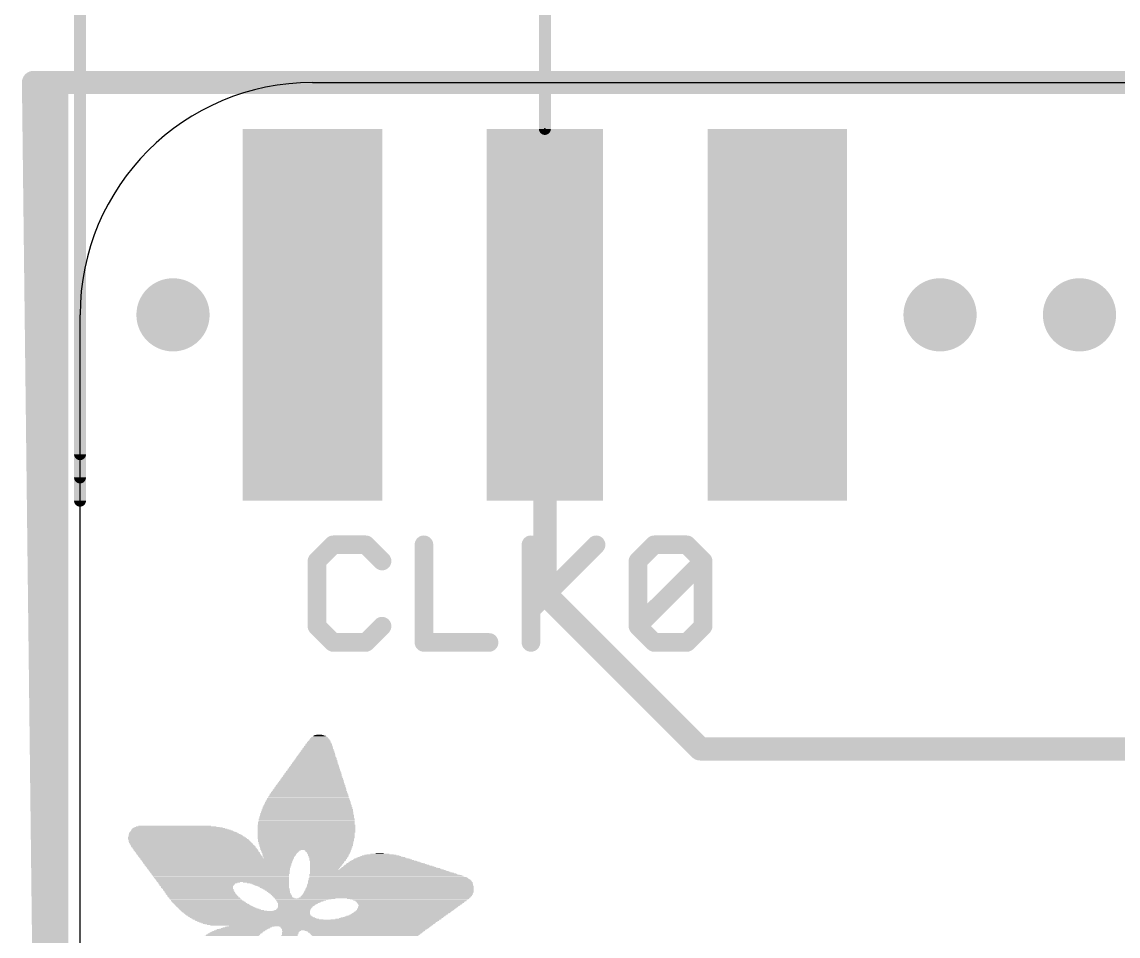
# Model space of a CAD drawing. Extents: x -5.3 to 38.6, y -12.7 to 40.8.
# Drawn here: x -0.64 to 11.34, y 12.26 to 22.25 of the extents above; entities that cross this region are included whole.
import ezdxf

# ---------------------------------------------------------------- set-up
doc = ezdxf.new("R2010")
doc.units = 0
for name, color, linetype in [('1', 12, 'CONTINUOUS'), ('16', 132, 'CONTINUOUS'), ('18', 110, 'CONTINUOUS'), ('20', 53, 'CONTINUOUS'), ('21', 40, 'CONTINUOUS'), ('23', 53, 'CONTINUOUS'), ('47', 253, 'CONTINUOUS')]:
    doc.layers.add(name, color=color, linetype=linetype)

# ---------------------------------------------------------------- blocks, each defined once
blk = doc.blocks.new('RECT')
blk.add_solid([(-0.5, -0.5), (0.5, -0.5), (-0.5, 0.5), (0.5, 0.5)])
blk = doc.blocks.new('ROUNDV')
at = {"const_width": 0.5}
blk.add_lwpolyline([(0, -0.25, 1), (0, 0.25, 1), (0, -0.25)], format="xyb", dxfattribs=at)

msp = doc.modelspace()

# ---------------------------------------------------------------- linework, layer by layer
at = {"layer": '1', "const_width": 0.254}
for points in [[(-0.254, 0), (-0.508, 21.59)], [(-0.508, 21.59), (30.48, 21.59)], [(5.08, 16.002), (5.08, 19.05)], [(6.7769, 14.3051), (5.08, 16.002)], [(13.462, 14.3051), (6.7769, 14.3051)]]:
    msp.add_lwpolyline(points, dxfattribs=at)
at = {"layer": '1', "const_width": 0.127}
for points in [[(-0.4445, 21.5907, 1), (-0.5715, 21.5893)], [(-0.508, 21.6535, 1), (-0.508, 21.5265)], [(5.1435, 19.05, 1), (5.0165, 19.05)], [(5.1249, 16.0469, 1), (5.0351, 15.9571)], [(5.0165, 16.002, 1), (5.1435, 16.002)], [(6.7769, 14.3686, 1), (6.7769, 14.2416)], [(6.732, 14.2602, 1), (6.8218, 14.35)]]:
    msp.add_lwpolyline(points, format="xyb", dxfattribs=at)
at = {"layer": '16', "const_width": 0.254}
for points in [[(-0.254, 0), (-0.254, 21.59)], [(-0.254, 21.59), (30.48, 21.59)]]:
    msp.add_lwpolyline(points, dxfattribs=at)
at = {"layer": '16', "const_width": 0.127}
for points in [[(-0.1905, 21.59, 1), (-0.3175, 21.59)], [(-0.254, 21.6535, 1), (-0.254, 21.5265)]]:
    msp.add_lwpolyline(points, format="xyb", dxfattribs=at)
at = {"layer": '20'}
for p, q in [((2.54, 21.59), (27.94, 21.59)), ((0, 2.54), (0, 19.05))]:
    msp.add_line(p, q, dxfattribs=at)
msp.add_arc((2.54, 19.05), 2.54, 90, 180, dxfattribs=at)
at = {"layer": '21', "const_width": 0.2032}
for points in [[(2.7668, 16.5363), (2.5888, 16.3584)], [(3.1227, 16.5363), (2.7668, 16.5363)], [(3.3006, 16.3584), (3.1227, 16.5363)], [(3.7582, 16.5363), (3.7582, 15.4686)], [(4.9276, 16.5363), (4.9276, 15.4686)], [(4.9276, 15.8245), (5.6394, 16.5363)], [(6.097, 16.3584), (6.2749, 16.5363)], [(6.2749, 16.5363), (6.6308, 16.5363)], [(6.6308, 16.5363), (6.8088, 16.3584)], [(2.5888, 16.3584), (2.5888, 15.6466)], [(6.097, 15.6466), (6.097, 16.3584)], [(6.097, 15.6466), (6.8088, 16.3584)], [(6.8088, 16.3584), (6.8088, 15.6466)], [(5.1055, 16.0025), (5.6394, 15.4686)], [(2.5888, 15.6466), (2.7668, 15.4686)], [(3.1227, 15.4686), (3.3006, 15.6466)], [(6.2749, 15.4686), (6.097, 15.6466)], [(6.8088, 15.6466), (6.6308, 15.4686)], [(2.7668, 15.4686), (3.1227, 15.4686)], [(3.7582, 15.4686), (4.47, 15.4686)], [(6.6308, 15.4686), (6.2749, 15.4686)]]:
    msp.add_lwpolyline(points, dxfattribs=at)
at = {"layer": '21', "const_width": 0.1016}
for points in [[(2.7668, 16.5871, 1), (2.7668, 16.4855)], [(2.8027, 16.5004, 1), (2.7308, 16.5722)], [(3.1586, 16.5722, 1), (3.0867, 16.5004)], [(3.1227, 16.4855, 1), (3.1227, 16.5871)], [(3.809, 16.5363, 1), (3.7074, 16.5363)], [(4.9784, 16.5363, 1), (4.8768, 16.5363)], [(5.6753, 16.5004, 1), (5.6035, 16.5722)], [(6.2749, 16.5871, 1), (6.2749, 16.4855)], [(6.3109, 16.5004, 1), (6.239, 16.5722)], [(6.6668, 16.5722, 1), (6.5949, 16.5004)], [(6.6308, 16.4855, 1), (6.6308, 16.5871)], [(2.6396, 16.3584, 1), (2.538, 16.3584)], [(2.5529, 16.3943, 1), (2.6247, 16.3224)], [(3.2647, 16.3224, 1), (3.3365, 16.3943)], [(6.1478, 16.3584, 1), (6.0462, 16.3584)], [(6.0611, 16.3943, 1), (6.1329, 16.3224)], [(6.8596, 16.3584, 1), (6.758, 16.3584)], [(6.8447, 16.3224, 1), (6.7729, 16.3943)], [(6.7729, 16.3224, 1), (6.8447, 16.3943)], [(5.1415, 16.0384, 1), (5.0696, 15.9665)], [(4.8917, 15.8604, 1), (4.9635, 15.7886)], [(2.6247, 15.6825, 1), (2.5529, 15.6106)], [(2.538, 15.6466, 1), (2.6396, 15.6466)], [(3.3365, 15.6106, 1), (3.2647, 15.6825)], [(6.1329, 15.6825, 1), (6.0611, 15.6106)], [(6.0611, 15.6825, 1), (6.1329, 15.6106)], [(6.0462, 15.6466, 1), (6.1478, 15.6466)], [(6.758, 15.6466, 1), (6.8596, 15.6466)], [(6.8447, 15.6106, 1), (6.7729, 15.6825)], [(2.7668, 15.5194, 1), (2.7668, 15.4178)], [(2.7308, 15.4327, 1), (2.8027, 15.5045)], [(3.0867, 15.5045, 1), (3.1586, 15.4327)], [(3.1227, 15.4178, 1), (3.1227, 15.5194)], [(3.7582, 15.5194, 1), (3.7582, 15.4178)], [(3.7074, 15.4686, 1), (3.809, 15.4686)], [(4.47, 15.4178, 1), (4.47, 15.5194)], [(4.8768, 15.4686, 1), (4.9784, 15.4686)], [(5.6035, 15.4327, 1), (5.6753, 15.5045)], [(6.2749, 15.5194, 1), (6.2749, 15.4178)], [(6.239, 15.4327, 1), (6.3109, 15.5045)], [(6.5949, 15.5045, 1), (6.6668, 15.4327)], [(6.6308, 15.4178, 1), (6.6308, 15.5194)]]:
    msp.add_lwpolyline(points, format="xyb", dxfattribs=at)
at = {"layer": '23'}
msp.add_point((5.08, 21.082), dxfattribs=at)
at = {"layer": '47', "const_width": 0.13}
for points in [[(0, 17.272), (0, 38.272)], [(0, 17.526), (0, 32.938)], [(0, 17.018), (0, 27.096)], [(5.08, 21.082), (5.08, 27.096)]]:
    msp.add_lwpolyline(points, dxfattribs=at)
at = {"layer": '47', "const_width": 0.065}
for points in [[(5.0475, 21.082, 1), (5.1125, 21.082)], [(-0.0325, 17.526, 1), (0.0325, 17.526)], [(-0.0325, 17.272, 1), (0.0325, 17.272)], [(-0.0325, 17.018, 1), (0.0325, 17.018)]]:
    msp.add_lwpolyline(points, format="xyb", dxfattribs=at)

# ---------------------------------------------------------------- block references
at = {"layer": '1', "yscale": 4.064}
for p, xscale in [((2.54, 19.05), 1.524), ((5.08, 19.05), 1.27), ((7.62, 19.05), 1.524)]:
    msp.add_blockref('RECT', p, dxfattribs=dict(at, xscale=xscale))
at = {"layer": '16', "xscale": 1.524, "yscale": 4.064}
for p in [(2.54, 19.05), (7.62, 19.05)]:
    msp.add_blockref('RECT', p, dxfattribs=at)
at = {"layer": '18', "xscale": 0.8001, "yscale": 0.8001}
for p in [(1.016, 19.05), (1.016, 19.05), (9.398, 19.05), (9.398, 19.05), (10.922, 19.05), (10.922, 19.05)]:
    msp.add_blockref('ROUNDV', p, dxfattribs=at)
at = {"layer": '21'}
for p, xscale, yscale in [((2.6099, 14.3764), 0.2603, 0.0064), ((2.613, 14.3828), 0.254, 0.0063), ((2.6131, 14.3891), 0.2413, 0.0064), ((2.6162, 14.3955), 0.235, 0.0063), ((2.6162, 14.4082), 0.2222, 0.0063), ((2.6162, 14.4018), 0.2222, 0.0064), ((2.6162, 14.4145), 0.2096, 0.0064), ((2.6162, 14.4209), 0.1968, 0.0063), ((2.6162, 14.4272), 0.1842, 0.0064), ((2.6162, 14.4336), 0.1714, 0.0063), ((2.6194, 14.4399), 0.1524, 0.0064), ((2.6162, 14.4463), 0.1334, 0.0063), ((2.613, 14.4526), 0.1016, 0.0064), ((2.6131, 14.459), 0.0635, 0.0063), ((2.5908, 14.2621), 0.3874, 0.0064), ((2.5908, 14.2558), 0.3874, 0.0063), ((2.5908, 14.2685), 0.3746, 0.0063), ((2.5939, 14.2812), 0.3683, 0.0063), ((2.5939, 14.2748), 0.3683, 0.0064), ((2.594, 14.2875), 0.3556, 0.0064), ((2.5972, 14.2939), 0.3493, 0.0063), ((2.5972, 14.3066), 0.3365, 0.0063), ((2.6004, 14.3002), 0.3429, 0.0064), ((2.6003, 14.3129), 0.3302, 0.0064), ((2.6035, 14.3193), 0.3238, 0.0063), ((2.6035, 14.332), 0.3112, 0.0063), ((2.6035, 14.3256), 0.3112, 0.0064), ((2.6067, 14.3383), 0.3048, 0.0064), ((2.6067, 14.351), 0.2921, 0.0064), ((2.6067, 14.3447), 0.2921, 0.0063), ((2.6099, 14.3574), 0.2857, 0.0063), ((2.6099, 14.3637), 0.2731, 0.0064), ((2.6131, 14.3701), 0.2667, 0.0063), ((2.5654, 14.1351), 0.5144, 0.0064), ((2.5654, 14.1478), 0.5016, 0.0064), ((2.5686, 14.1415), 0.508, 0.0063), ((2.5686, 14.1542), 0.4953, 0.0063), ((2.5718, 14.1605), 0.4889, 0.0064), ((2.5718, 14.1732), 0.4763, 0.0064), ((2.5718, 14.1669), 0.4763, 0.0063), ((2.575, 14.1796), 0.4699, 0.0063), ((2.5749, 14.1859), 0.4572, 0.0064), ((2.5781, 14.1986), 0.4508, 0.0064), ((2.5781, 14.1923), 0.4508, 0.0063), ((2.5813, 14.205), 0.4445, 0.0063), ((2.5813, 14.2177), 0.4318, 0.0063), ((2.5813, 14.2113), 0.4318, 0.0064), ((2.5813, 14.224), 0.4191, 0.0064), ((2.5844, 14.2367), 0.4127, 0.0064), ((2.5844, 14.2304), 0.4127, 0.0063), ((2.5876, 14.2431), 0.4064, 0.0063), ((2.5877, 14.2494), 0.3937, 0.0064), ((2.54, 14.0145), 0.6414, 0.0063), ((2.5432, 14.0208), 0.635, 0.0064), ((2.5432, 14.0335), 0.6223, 0.0064), ((2.5464, 14.0272), 0.6287, 0.0063), ((2.5464, 14.0399), 0.6159, 0.0063), ((2.5495, 14.0462), 0.6096, 0.0064), ((2.5495, 14.0589), 0.5969, 0.0064), ((2.5495, 14.0526), 0.5969, 0.0063), ((2.5527, 14.0653), 0.5906, 0.0063), ((2.5527, 14.0716), 0.5778, 0.0064), ((2.5558, 14.0843), 0.5715, 0.0064), ((2.5558, 14.078), 0.5715, 0.0063), ((2.5559, 14.0907), 0.5588, 0.0063), ((2.5591, 14.1034), 0.5525, 0.0063), ((2.5591, 14.097), 0.5525, 0.0064), ((2.5591, 14.1097), 0.5397, 0.0064), ((2.5622, 14.1161), 0.5334, 0.0063), ((2.5654, 14.1224), 0.527, 0.0064), ((2.5623, 14.1288), 0.5207, 0.0063), ((2.5178, 13.9002), 0.762, 0.0063), ((2.5178, 13.8938), 0.762, 0.0064), ((2.521, 13.9065), 0.7557, 0.0064), ((2.521, 13.9129), 0.7429, 0.0063), ((2.5241, 13.9256), 0.7366, 0.0063), ((2.5241, 13.9192), 0.7366, 0.0064), ((2.5242, 13.9319), 0.7239, 0.0064), ((2.5273, 13.9383), 0.7176, 0.0063), ((2.5273, 13.951), 0.7048, 0.0063), ((2.5305, 13.9446), 0.7112, 0.0064), ((2.5305, 13.9573), 0.6985, 0.0064), ((2.5305, 13.97), 0.6858, 0.0064), ((2.5337, 13.9637), 0.6921, 0.0063), ((2.5337, 13.9764), 0.6795, 0.0063), ((2.5337, 13.9891), 0.6667, 0.0063), ((2.5369, 13.9827), 0.6731, 0.0064), ((2.5368, 13.9954), 0.6604, 0.0064), ((2.54, 14.0018), 0.654, 0.0063), ((2.54, 14.0081), 0.6414, 0.0064), ((2.4956, 13.7795), 0.8827, 0.0064), ((2.4956, 13.7732), 0.8827, 0.0063), ((2.4988, 13.7858), 0.8763, 0.0063), ((2.4987, 13.7986), 0.8636, 0.0063), ((2.4987, 13.7922), 0.8636, 0.0064), ((2.5019, 13.8049), 0.8572, 0.0064), ((2.4988, 13.8113), 0.8509, 0.0063), ((2.5019, 13.8176), 0.8446, 0.0064), ((2.5019, 13.8303), 0.8318, 0.0064), ((2.5051, 13.8239), 0.8382, 0.0063), ((2.5051, 13.8367), 0.8255, 0.0063), ((2.5083, 13.843), 0.8191, 0.0064), ((2.5083, 13.8557), 0.8065, 0.0064), ((2.5083, 13.8494), 0.8065, 0.0063), ((2.5114, 13.862), 0.8001, 0.0063), ((2.5146, 13.8684), 0.7938, 0.0064), ((2.5146, 13.8811), 0.781, 0.0064), ((2.5146, 13.8748), 0.781, 0.0063), ((2.5146, 13.8875), 0.7684, 0.0063), ((2.4829, 13.6525), 0.9843, 0.0064), ((2.4829, 13.6715), 0.9715, 0.0063), ((2.4861, 13.6652), 0.9779, 0.0064), ((2.4861, 13.6589), 0.9779, 0.0063), ((2.486, 13.6843), 0.9652, 0.0063), ((2.486, 13.6779), 0.9652, 0.0064), ((2.4892, 13.6906), 0.9588, 0.0064), ((2.4861, 13.697), 0.9525, 0.0063), ((2.486, 13.7096), 0.9398, 0.0063), ((2.4892, 13.7033), 0.9462, 0.0064), ((2.4892, 13.7224), 0.9334, 0.0063), ((2.4892, 13.716), 0.9334, 0.0064), ((2.4892, 13.7351), 0.9208, 0.0063), ((2.4924, 13.7287), 0.9271, 0.0064), ((2.4924, 13.7477), 0.9144, 0.0063), ((2.4924, 13.7414), 0.9144, 0.0064), ((2.4924, 13.7605), 0.9017, 0.0063), ((2.4924, 13.7541), 0.9017, 0.0064), ((2.4956, 13.7668), 0.8953, 0.0064), ((2.4765, 13.5382), 1.0478, 0.0064), ((2.4765, 13.5636), 1.035, 0.0064), ((2.4765, 13.5572), 1.035, 0.0063), ((2.4765, 13.5509), 1.035, 0.0064), ((2.4797, 13.5446), 1.0414, 0.0063), ((2.4796, 13.5827), 1.0287, 0.0063), ((2.4796, 13.5763), 1.0287, 0.0064), ((2.4796, 13.57), 1.0287, 0.0063), ((2.4797, 13.6017), 1.016, 0.0064), ((2.4797, 13.5953), 1.016, 0.0063), ((2.4797, 13.589), 1.016, 0.0064), ((2.4796, 13.6208), 1.0033, 0.0063), ((2.4829, 13.6144), 1.0097, 0.0064), ((2.4829, 13.6081), 1.0097, 0.0063), ((2.4829, 13.6398), 0.9969, 0.0064), ((2.4829, 13.6334), 0.9969, 0.0063), ((2.4829, 13.6271), 0.9969, 0.0064), ((2.486, 13.6462), 0.9906, 0.0063), ((1.0954, 13.4239), 1.0668, 0.0064), ((1.1049, 13.4176), 1.0858, 0.0063), ((1.089, 13.4303), 1.0414, 0.0063), ((1.0795, 13.4366), 1.0096, 0.0064), ((1.0732, 13.443), 0.9715, 0.0063), ((1.0636, 13.4493), 0.9271, 0.0064), ((1.051, 13.4557), 0.8763, 0.0063), ((1.0351, 13.462), 0.7937, 0.0064), ((2.4733, 13.4747), 1.0668, 0.0064), ((2.4733, 13.4684), 1.0668, 0.0063), ((2.4733, 13.462), 1.0668, 0.0064), ((2.4733, 13.4557), 1.0668, 0.0063), ((2.4733, 13.4493), 1.0668, 0.0064), ((2.4733, 13.443), 1.0668, 0.0063), ((2.4733, 13.4366), 1.0668, 0.0064), ((2.4733, 13.4303), 1.0668, 0.0063), ((2.4733, 13.4239), 1.0668, 0.0064), ((2.4733, 13.4176), 1.0668, 0.0063), ((2.4733, 13.5065), 1.0541, 0.0063), ((2.4733, 13.5001), 1.0541, 0.0064), ((2.4733, 13.4938), 1.0541, 0.0063), ((2.4733, 13.4874), 1.0541, 0.0064), ((2.4733, 13.4811), 1.0541, 0.0063), ((2.4765, 13.5319), 1.0478, 0.0063), ((2.4765, 13.5255), 1.0478, 0.0064), ((2.4765, 13.5191), 1.0478, 0.0063), ((2.4765, 13.5128), 1.0478, 0.0064), ((1.1621, 13.3414), 1.2763, 0.0063), ((1.1684, 13.335), 1.289, 0.0064), ((1.1716, 13.3287), 1.2954, 0.0063), ((1.1747, 13.3223), 1.3017, 0.0064), ((1.1811, 13.316), 1.3144, 0.0063), ((1.1525, 13.3604), 1.2446, 0.0064), ((1.1557, 13.3541), 1.251, 0.0063), ((1.1621, 13.3477), 1.2637, 0.0064), ((1.1875, 13.3096), 1.3145, 0.0064), ((1.1906, 13.3033), 1.3208, 0.0063), ((1.1938, 13.2969), 1.3272, 0.0064), ((1.1462, 13.3668), 1.2319, 0.0063), ((1.1303, 13.3858), 1.1874, 0.0064), ((1.143, 13.3731), 1.2128, 0.0064), ((1.1367, 13.3795), 1.2001, 0.0063), ((1.1271, 13.3922), 1.1684, 0.0063), ((1.1145, 13.4049), 1.1303, 0.0063), ((1.124, 13.3985), 1.1493, 0.0064), ((1.1113, 13.4112), 1.1113, 0.0064), ((2.4733, 13.4112), 1.0668, 0.0064), ((2.4733, 13.4049), 1.0668, 0.0063), ((2.4733, 13.3985), 1.0668, 0.0064), ((2.4733, 13.3922), 1.0668, 0.0063), ((2.4702, 13.3858), 1.0605, 0.0064), ((2.4702, 13.3795), 1.0605, 0.0063), ((2.4702, 13.3731), 1.0605, 0.0064), ((2.4702, 13.3668), 1.0605, 0.0063), ((2.4702, 13.3604), 1.0605, 0.0064), ((2.4702, 13.3541), 1.0605, 0.0063), ((2.4702, 13.3477), 1.0605, 0.0064), ((2.4702, 13.3414), 1.0605, 0.0063), ((2.4702, 13.335), 1.0605, 0.0064), ((2.4702, 13.3287), 1.0605, 0.0063), ((2.467, 13.3223), 1.0541, 0.0064), ((2.4702, 13.316), 1.0477, 0.0063), ((2.4702, 13.3096), 1.0477, 0.0064), ((2.4702, 13.3033), 1.0477, 0.0063), ((2.4702, 13.2969), 1.0477, 0.0064), ((1.1969, 13.2906), 1.3335, 0.0063), ((1.2065, 13.2779), 1.3398, 0.0063), ((1.2034, 13.2842), 1.3335, 0.0064), ((1.2128, 13.2715), 1.3399, 0.0064), ((1.216, 13.2652), 1.3462, 0.0063), ((1.2224, 13.2588), 1.3462, 0.0064), ((1.2256, 13.2525), 1.3525, 0.0063), ((1.2319, 13.2461), 1.3526, 0.0064), ((1.235, 13.2398), 1.3589, 0.0063), ((1.2415, 13.2334), 1.3589, 0.0064), ((1.2446, 13.2271), 1.3526, 0.0063), ((1.251, 13.2207), 1.3525, 0.0064), ((1.2542, 13.2144), 1.3589, 0.0063), ((1.2605, 13.208), 1.3589, 0.0064), ((1.2669, 13.1953), 1.3589, 0.0064), ((1.2637, 13.2017), 1.3525, 0.0063), ((1.2732, 13.189), 1.3589, 0.0063), ((1.2764, 13.1826), 1.3525, 0.0064), ((1.2827, 13.1763), 1.3526, 0.0063), ((2.467, 13.2906), 1.0414, 0.0063), ((2.4702, 13.2842), 1.0351, 0.0064), ((2.4702, 13.2779), 1.0351, 0.0063), ((2.4702, 13.2715), 1.0351, 0.0064), ((2.467, 13.2652), 1.0287, 0.0063), ((2.467, 13.2398), 1.016, 0.0063), ((2.4702, 13.2588), 1.0223, 0.0064), ((2.4702, 13.2525), 1.0223, 0.0063), ((2.4702, 13.2461), 1.0223, 0.0064), ((2.467, 13.2207), 1.0033, 0.0064), ((2.4702, 13.2334), 1.0097, 0.0064), ((2.4702, 13.2271), 1.0097, 0.0063), ((2.467, 13.2017), 0.9906, 0.0063), ((2.4702, 13.2144), 0.9969, 0.0063), ((2.4702, 13.208), 0.9969, 0.0064), ((2.1939, 13.1953), 0.4318, 0.0064), ((2.1875, 13.189), 0.4191, 0.0063), ((2.1876, 13.1826), 0.4064, 0.0064), ((2.1844, 13.1763), 0.4, 0.0063), ((2.7083, 13.1953), 0.508, 0.0064), ((2.7083, 13.189), 0.4953, 0.0063), ((2.7115, 13.1826), 0.4889, 0.0064), ((2.7146, 13.1763), 0.4826, 0.0063), ((1.2859, 13.1699), 1.3589, 0.0064), ((1.2891, 13.1636), 1.3525, 0.0063), ((1.2954, 13.1572), 1.3526, 0.0064), ((1.2986, 13.1509), 1.3589, 0.0063), ((1.3017, 13.1445), 1.3525, 0.0064), ((1.3081, 13.1382), 1.3526, 0.0063), ((1.3145, 13.1318), 1.3525, 0.0064), ((1.3145, 13.1255), 1.3525, 0.0063), ((1.3208, 13.1191), 1.3526, 0.0064), ((1.3272, 13.1128), 1.3525, 0.0063), ((1.4954, 13.1064), 1.6764, 0.0064), ((1.4954, 13.1001), 1.6764, 0.0063), ((1.4955, 13.0937), 1.6637, 0.0064), ((1.4986, 13.0874), 1.6574, 0.0063), ((1.4986, 13.081), 1.6446, 0.0064), ((1.4986, 13.0747), 1.6446, 0.0063), ((1.5018, 13.0683), 1.6383, 0.0064), ((1.5018, 13.062), 1.6256, 0.0063), ((1.5018, 13.0556), 1.6256, 0.0064), ((2.1812, 13.1699), 0.3937, 0.0064), ((2.1812, 13.1636), 0.381, 0.0063), ((2.1781, 13.1572), 0.3747, 0.0064), ((2.1749, 13.1509), 0.3683, 0.0063), ((2.1749, 13.1382), 0.3556, 0.0063), ((2.1717, 13.1318), 0.3492, 0.0064), ((2.1781, 13.1445), 0.3619, 0.0064), ((2.1749, 13.1255), 0.3429, 0.0063), ((2.1717, 13.1191), 0.3366, 0.0064), ((2.1749, 13.1128), 0.3302, 0.0063), ((2.7147, 13.1699), 0.4699, 0.0064), ((2.7147, 13.1636), 0.4699, 0.0063), ((2.7146, 13.1572), 0.4572, 0.0064), ((2.7178, 13.1509), 0.4508, 0.0063), ((2.7147, 13.1445), 0.4445, 0.0064), ((2.7147, 13.1382), 0.4445, 0.0063), ((2.7146, 13.1318), 0.4318, 0.0064), ((2.7146, 13.1255), 0.4318, 0.0063), ((2.7115, 13.1191), 0.4255, 0.0064), ((2.7115, 13.1128), 0.4127, 0.0063), ((2.7115, 13.1064), 0.4127, 0.0064), ((2.7083, 13.1001), 0.4064, 0.0063), ((2.7051, 13.0937), 0.4, 0.0064), ((2.7051, 13.0874), 0.4, 0.0063), ((2.7051, 13.081), 0.3874, 0.0064), ((2.7019, 13.0747), 0.381, 0.0063), ((2.6987, 13.0683), 0.3747, 0.0064), ((2.6987, 13.062), 0.3747, 0.0063), ((2.6956, 13.0556), 0.3683, 0.0064), ((3.3338, 13.0556), 0.8319, 0.0064), ((3.3306, 13.062), 0.8001, 0.0063), ((3.3243, 13.0683), 0.7747, 0.0064), ((3.3179, 13.0747), 0.7366, 0.0063), ((3.3147, 13.081), 0.7176, 0.0064), ((3.3084, 13.0874), 0.6795, 0.0063), ((3.3052, 13.0937), 0.6477, 0.0064), ((3.302, 13.1001), 0.616, 0.0063), ((3.2957, 13.1064), 0.5905, 0.0064), ((3.2925, 13.1128), 0.5461, 0.0063), ((3.2925, 13.1191), 0.5207, 0.0064), ((3.2893, 13.1255), 0.4762, 0.0063), ((3.2862, 13.1318), 0.4445, 0.0064), ((3.2861, 13.1382), 0.4064, 0.0063), ((3.283, 13.1445), 0.3493, 0.0064), ((3.2797, 13.1509), 0.2921, 0.0063), ((3.2766, 13.1572), 0.2096, 0.0064), ((3.2734, 13.1636), 0.0889, 0.0063), ((1.5018, 13.0493), 1.6129, 0.0063), ((1.505, 13.0429), 1.6065, 0.0064), ((1.5081, 13.0366), 1.6002, 0.0063), ((1.5081, 13.0302), 1.6002, 0.0064), ((1.5082, 13.0239), 1.5875, 0.0063), ((1.5113, 13.0175), 1.5812, 0.0064), ((1.5145, 13.0112), 1.5748, 0.0063), ((1.5113, 13.0048), 1.5684, 0.0064), ((1.5145, 12.9985), 1.5621, 0.0063), ((1.5177, 12.9921), 1.5557, 0.0064), ((1.5208, 12.9858), 1.5494, 0.0063), ((1.5208, 12.9794), 1.5494, 0.0064), ((1.5209, 12.9731), 1.5367, 0.0063), ((1.524, 12.9667), 1.5304, 0.0064), ((1.5272, 12.9604), 1.524, 0.0063), ((1.5272, 12.954), 1.524, 0.0064), ((1.5304, 12.9477), 1.5177, 0.0063), ((1.5335, 12.9413), 1.5113, 0.0064), ((1.5335, 12.935), 1.4986, 0.0063), ((3.3147, 12.935), 1.6192, 0.0063), ((2.6924, 13.0493), 0.362, 0.0063), ((2.6892, 13.0429), 0.3556, 0.0064), ((2.6892, 13.0366), 0.3556, 0.0063), ((2.6861, 13.0302), 0.3493, 0.0064), ((2.6829, 13.0239), 0.3429, 0.0063), ((2.6797, 13.0175), 0.3366, 0.0064), ((2.6765, 13.0112), 0.3302, 0.0063), ((2.6765, 13.0048), 0.3302, 0.0064), ((2.6734, 12.9985), 0.3239, 0.0063), ((2.6702, 12.9921), 0.3175, 0.0064), ((2.667, 12.9858), 0.3112, 0.0063), ((3.2512, 12.9794), 1.4796, 0.0064), ((3.2576, 12.9731), 1.4923, 0.0063), ((3.2703, 12.9667), 1.5177, 0.0064), ((3.2797, 12.9604), 1.5367, 0.0063), ((3.2893, 12.954), 1.5558, 0.0064), ((3.2988, 12.9477), 1.5748, 0.0063), ((3.3115, 12.9413), 1.6002, 0.0064), ((3.4004, 12.9858), 1.143, 0.0063), ((3.3941, 12.9921), 1.1049, 0.0064), ((3.3909, 12.9985), 1.0858, 0.0063), ((3.3814, 13.0048), 1.0541, 0.0064), ((3.3751, 13.0112), 1.0287, 0.0063), ((3.3719, 13.0175), 0.9969, 0.0064), ((3.3655, 13.0239), 0.9716, 0.0063), ((3.356, 13.0302), 0.9398, 0.0064), ((3.3528, 13.0366), 0.9208, 0.0063), ((3.3465, 13.0429), 0.8827, 0.0064), ((3.3401, 13.0493), 0.8572, 0.0063), ((1.5335, 12.9286), 1.4986, 0.0064), ((1.5367, 12.9223), 1.4922, 0.0063), ((1.5399, 12.9159), 1.4859, 0.0064), ((1.5399, 12.9096), 1.4859, 0.0063), ((1.5431, 12.9032), 1.4795, 0.0064), ((1.5462, 12.8969), 1.4732, 0.0063), ((1.5494, 12.8905), 1.4668, 0.0064), ((1.5494, 12.8841), 1.4668, 0.0063), ((1.5526, 12.8778), 1.4605, 0.0064), ((1.5557, 12.8715), 1.4541, 0.0063), ((1.5589, 12.8651), 1.4478, 0.0064), ((1.5589, 12.8588), 1.4478, 0.0063), ((1.5621, 12.8524), 1.4414, 0.0064), ((1.2986, 12.846), 0.9017, 0.0063), ((1.2859, 12.8397), 0.8636, 0.0064), ((1.2764, 12.8334), 0.8445, 0.0063), ((1.2764, 12.827), 0.8319, 0.0064), ((1.2764, 12.8207), 0.8191, 0.0063), ((1.2732, 12.8143), 0.8128, 0.0064), ((2.032, 12.846), 0.5016, 0.0063), ((2.0542, 12.8397), 0.4572, 0.0064), ((2.0701, 12.8334), 0.4254, 0.0063), ((2.0796, 12.827), 0.4064, 0.0064), ((2.0892, 12.8207), 0.3873, 0.0063), ((2.0955, 12.8143), 0.3746, 0.0064), ((3.3878, 12.8207), 1.8161, 0.0063), ((3.3878, 12.8143), 1.8161, 0.0064), ((3.3877, 12.8334), 1.8034, 0.0063), ((3.3909, 12.827), 1.8098, 0.0064), ((3.3845, 12.8651), 1.7843, 0.0064), ((3.3845, 12.8588), 1.7843, 0.0063), ((3.3878, 12.8524), 1.7907, 0.0064), ((3.3909, 12.846), 1.797, 0.0063), ((3.3909, 12.8397), 1.797, 0.0064), ((3.375, 12.8841), 1.7526, 0.0063), ((3.3782, 12.8778), 1.759, 0.0064), ((3.3845, 12.8715), 1.7717, 0.0063), ((3.3687, 12.8905), 1.7399, 0.0064), ((3.3274, 12.9286), 1.6446, 0.0064), ((3.3465, 12.9159), 1.6827, 0.0064), ((3.3528, 12.9096), 1.6954, 0.0063), ((3.3624, 12.9032), 1.7145, 0.0064), ((3.3687, 12.8969), 1.7272, 0.0063), ((3.337, 12.9223), 1.6637, 0.0063), ((1.2764, 12.8079), 0.8065, 0.0063), ((1.2764, 12.8016), 0.7937, 0.0064), ((1.2795, 12.7953), 0.7874, 0.0063), ((1.2795, 12.7889), 0.7874, 0.0064), ((1.2827, 12.7826), 0.781, 0.0063), ((1.2859, 12.7762), 0.7747, 0.0064), ((1.2923, 12.7698), 0.7747, 0.0063), ((1.2923, 12.7635), 0.7747, 0.0064), ((1.2954, 12.7572), 0.7684, 0.0063), ((1.3017, 12.7508), 0.7683, 0.0064), ((1.3049, 12.7445), 0.762, 0.0063), ((1.3081, 12.7381), 0.7684, 0.0064), ((1.3145, 12.7317), 0.7683, 0.0063), ((1.3176, 12.7254), 0.762, 0.0064), ((1.3208, 12.7191), 0.7684, 0.0063), ((1.3272, 12.7127), 0.7683, 0.0064), ((1.3335, 12.7064), 0.7684, 0.0063), ((1.3367, 12.7), 0.762, 0.0064), ((2.105, 12.8079), 0.3556, 0.0063), ((2.1114, 12.8016), 0.3429, 0.0064), ((2.1209, 12.7953), 0.3238, 0.0063), ((2.124, 12.7889), 0.3175, 0.0064), ((2.1304, 12.7826), 0.3048, 0.0063), ((2.14, 12.7762), 0.2985, 0.0064), ((2.1463, 12.7698), 0.2858, 0.0063), ((2.1526, 12.7635), 0.2731, 0.0064), ((2.1559, 12.7572), 0.2667, 0.0063), ((2.1654, 12.7508), 0.2603, 0.0064), ((2.1685, 12.7445), 0.254, 0.0063), ((2.1749, 12.7381), 0.2413, 0.0064), ((2.1781, 12.7317), 0.2349, 0.0063), ((2.1844, 12.7254), 0.235, 0.0064), ((2.1907, 12.7191), 0.2223, 0.0063), ((2.1971, 12.7127), 0.2222, 0.0064), ((2.2003, 12.7064), 0.2159, 0.0063), ((2.2067, 12.7), 0.2159, 0.0064), ((3.3528, 12.7064), 1.8606, 0.0063), ((3.3528, 12.7), 1.8606, 0.0064), ((3.3592, 12.7127), 1.8605, 0.0064), ((3.3623, 12.7191), 1.8542, 0.0063), ((3.3687, 12.7317), 1.8542, 0.0063), ((3.3687, 12.7254), 1.8542, 0.0064), ((3.375, 12.7445), 1.8542, 0.0063), ((3.375, 12.7381), 1.8542, 0.0064), ((3.3782, 12.7572), 1.8478, 0.0063), ((3.3782, 12.7508), 1.8478, 0.0064), ((3.3814, 12.7698), 1.8415, 0.0063), ((3.3814, 12.7635), 1.8415, 0.0064), ((3.3845, 12.7826), 1.8351, 0.0063), ((3.3845, 12.7762), 1.8351, 0.0064), ((3.3877, 12.7953), 1.8288, 0.0063), ((3.3877, 12.7889), 1.8288, 0.0064), ((3.3909, 12.8079), 1.8224, 0.0063), ((3.3909, 12.8016), 1.8224, 0.0064), ((1.3431, 12.6936), 0.7747, 0.0063), ((1.3462, 12.6873), 0.7684, 0.0064), ((1.3558, 12.681), 0.7747, 0.0063), ((1.362, 12.6746), 0.7747, 0.0064), ((1.3653, 12.6683), 0.7811, 0.0063), ((1.3716, 12.6619), 0.781, 0.0064), ((1.378, 12.6555), 0.7811, 0.0063), ((1.3843, 12.6492), 0.781, 0.0064), ((1.3907, 12.6429), 0.7937, 0.0063), ((1.397, 12.6365), 0.7938, 0.0064), ((1.4065, 12.6302), 0.8001, 0.0063), ((1.4129, 12.6238), 0.8001, 0.0064), ((1.4224, 12.6174), 0.8064, 0.0063), ((1.4319, 12.6111), 0.8128, 0.0064), ((1.4383, 12.6048), 0.8128, 0.0063), ((1.4478, 12.5984), 0.8192, 0.0064), ((1.4574, 12.5921), 0.8255, 0.0063), ((1.4668, 12.5857), 0.8319, 0.0064), ((1.4732, 12.5793), 0.8446, 0.0063), ((2.2098, 12.6936), 0.2096, 0.0063), ((2.2162, 12.6873), 0.2095, 0.0064), ((2.2225, 12.681), 0.2096, 0.0063), ((2.2321, 12.6746), 0.2159, 0.0064), ((2.2447, 12.6683), 0.2286, 0.0063), ((2.4384, 12.6619), 0.616, 0.0064), ((2.4257, 12.6555), 0.5778, 0.0063), ((2.4162, 12.6492), 0.5461, 0.0064), ((2.4066, 12.6429), 0.5143, 0.0063), ((2.4003, 12.6365), 0.5016, 0.0064), ((2.3876, 12.6238), 0.4636, 0.0064), ((2.394, 12.6302), 0.4763, 0.0063), ((2.3813, 12.6174), 0.4381, 0.0063), ((2.3781, 12.6111), 0.4318, 0.0064), ((2.3718, 12.6048), 0.4191, 0.0063), ((2.3654, 12.5984), 0.4064, 0.0064), ((2.3622, 12.5921), 0.4, 0.0063), ((2.3527, 12.5793), 0.381, 0.0063), ((2.3559, 12.5857), 0.3873, 0.0064), ((2.5781, 12.6683), 0.4254, 0.0063), ((3.3243, 12.6746), 1.8669, 0.0064), ((3.3306, 12.681), 1.8669, 0.0063), ((3.3401, 12.6873), 1.8606, 0.0064), ((3.3433, 12.6936), 1.8669, 0.0063), ((3.5846, 12.6683), 1.3335, 0.0063), ((3.5973, 12.6619), 1.2954, 0.0064), ((3.6037, 12.6555), 1.2573, 0.0063), ((3.6068, 12.6492), 1.2382, 0.0064), ((3.6132, 12.6429), 1.2129, 0.0063), ((3.61, 12.6365), 1.1938, 0.0064), ((3.6099, 12.6302), 1.1811, 0.0063), ((3.61, 12.6238), 1.1684, 0.0064), ((3.6068, 12.6174), 1.1494, 0.0063), ((3.6068, 12.6111), 1.1366, 0.0064), ((3.6037, 12.6048), 1.1303, 0.0063), ((3.5846, 12.5793), 1.0922, 0.0063), ((3.6005, 12.5984), 1.1113, 0.0064), ((3.5909, 12.5857), 1.0922, 0.0064), ((3.5973, 12.5921), 1.1049, 0.0063), ((1.4859, 12.573), 0.8446, 0.0064), ((1.4986, 12.5667), 0.8572, 0.0063), ((1.5081, 12.5603), 0.8636, 0.0064), ((1.5209, 12.554), 0.8763, 0.0063), ((1.5335, 12.5476), 0.889, 0.0064), ((1.5526, 12.5412), 0.9144, 0.0063), ((1.5716, 12.5349), 0.9398, 0.0064), ((1.8098, 12.5286), 1.4033, 0.0063), ((1.8129, 12.5222), 1.397, 0.0064), ((1.8193, 12.5159), 1.3843, 0.0063), ((1.8225, 12.5095), 1.3779, 0.0064), ((1.8256, 12.5031), 1.3716, 0.0063), ((1.832, 12.4968), 1.3716, 0.0064), ((1.8384, 12.4905), 1.3589, 0.0063), ((1.8447, 12.4841), 1.3589, 0.0064), ((1.8542, 12.4778), 1.3526, 0.0063), ((1.8638, 12.4714), 1.3589, 0.0064), ((1.8733, 12.465), 1.3525, 0.0063), ((1.886, 12.4587), 1.3653, 0.0064), ((2.3082, 12.5349), 0.4064, 0.0064), ((2.321, 12.5412), 0.3937, 0.0063), ((2.3304, 12.5476), 0.3747, 0.0064), ((2.3368, 12.554), 0.3746, 0.0063), ((2.3399, 12.5603), 0.3683, 0.0064), ((2.3432, 12.5667), 0.3747, 0.0063), ((2.3495, 12.573), 0.3746, 0.0064), ((3.4068, 12.4587), 1.1176, 0.0064), ((3.4226, 12.465), 1.0985, 0.0063), ((3.4354, 12.4714), 1.0859, 0.0064), ((3.4513, 12.4778), 1.0795, 0.0063), ((3.4639, 12.4841), 1.0668, 0.0064), ((3.4735, 12.4905), 1.0605, 0.0063), ((3.4862, 12.4968), 1.0605, 0.0064), ((3.4957, 12.5031), 1.0541, 0.0063), ((3.5052, 12.5095), 1.0604, 0.0064), ((3.5148, 12.5159), 1.0541, 0.0063), ((3.5243, 12.5222), 1.0605, 0.0064), ((3.5338, 12.5286), 1.0541, 0.0063), ((3.5402, 12.5349), 1.0541, 0.0064), ((3.5497, 12.5412), 1.0605, 0.0063), ((3.5624, 12.554), 1.0731, 0.0063), ((3.556, 12.5476), 1.0604, 0.0064), ((3.5687, 12.5603), 1.0732, 0.0064), ((3.5814, 12.573), 1.0858, 0.0064), ((3.5751, 12.5667), 1.0731, 0.0063), ((1.8987, 12.4524), 1.3653, 0.0063), ((1.9209, 12.446), 1.3843, 0.0064), ((1.9463, 12.4397), 1.4224, 0.0063), ((2.5908, 12.4333), 2.6734, 0.0064), ((2.5908, 12.4269), 2.6606, 0.0063), ((2.5939, 12.4206), 2.6289, 0.0064), ((2.5972, 12.4143), 2.6099, 0.0063), ((2.5972, 12.4079), 2.5845, 0.0064), ((2.6035, 12.4016), 2.559, 0.0063), ((2.6099, 12.3952), 2.5337, 0.0064), ((2.6131, 12.3889), 2.5019, 0.0063), ((2.6225, 12.3825), 2.4701, 0.0064), ((2.6385, 12.3762), 2.4257, 0.0063), ((1.7875, 12.3381), 0.5334, 0.0063), ((1.8066, 12.3444), 0.5334, 0.0064), ((1.8193, 12.3508), 0.5207, 0.0063), ((1.8415, 12.3571), 0.5144, 0.0064), ((1.8638, 12.3635), 0.5207, 0.0063), ((2.7337, 12.3698), 2.2098, 0.0064), ((3.0036, 12.3635), 1.6573, 0.0063), ((3.0068, 12.3571), 1.6383, 0.0064), ((3.0036, 12.3508), 1.6193, 0.0063), ((2.9972, 12.3381), 1.5938, 0.0063), ((3.0036, 12.3444), 1.6065, 0.0064), ((3.3401, 12.4397), 1.2002, 0.0063), ((3.3687, 12.446), 1.1557, 0.0064), ((3.3909, 12.4524), 1.124, 0.0063), ((1.6574, 12.2619), 0.5905, 0.0063), ((1.6669, 12.2682), 0.5842, 0.0064), ((1.6732, 12.2746), 0.5842, 0.0063), ((1.6828, 12.2809), 0.5779, 0.0064), ((1.6891, 12.2873), 0.5778, 0.0063), ((1.7018, 12.2936), 0.5778, 0.0064), ((1.7114, 12.3), 0.5715, 0.0063), ((1.7208, 12.3063), 0.5651, 0.0064), ((1.7336, 12.3127), 0.5651, 0.0063), ((1.7431, 12.319), 0.5588, 0.0064), ((1.759, 12.3254), 0.5525, 0.0063), ((1.7717, 12.3317), 0.5525, 0.0064), ((2.2892, 12.2682), 0.1778, 0.0064), ((2.2892, 12.2619), 0.1778, 0.0063), ((2.9972, 12.3317), 1.5812, 0.0064), ((2.9909, 12.3254), 1.5685, 0.0063), ((2.3114, 12.319), 0.2096, 0.0064), ((2.3051, 12.3127), 0.1969, 0.0063), ((2.2987, 12.3), 0.1842, 0.0063), ((2.2987, 12.2936), 0.1842, 0.0064), ((2.2955, 12.2873), 0.1778, 0.0063), ((2.2955, 12.2809), 0.1778, 0.0064), ((2.2924, 12.2746), 0.1715, 0.0063), ((2.3051, 12.3063), 0.1841, 0.0064), ((3.1115, 12.319), 1.3144, 0.0064), ((3.1179, 12.3127), 1.2891, 0.0063), ((3.1179, 12.3063), 1.2637, 0.0064), ((3.1179, 12.3), 1.2509, 0.0063), ((3.1211, 12.2936), 1.2319, 0.0064), ((3.1179, 12.2873), 1.2129, 0.0063), ((3.1179, 12.2809), 1.2001, 0.0064), ((3.1179, 12.2746), 1.1875, 0.0063), ((3.1147, 12.2682), 1.1684, 0.0064), ((3.1147, 12.2619), 1.1557, 0.0063)]:
    msp.add_blockref('RECT', p, dxfattribs=dict(at, xscale=xscale, yscale=yscale))

doc.saveas('drawing.dxf')
